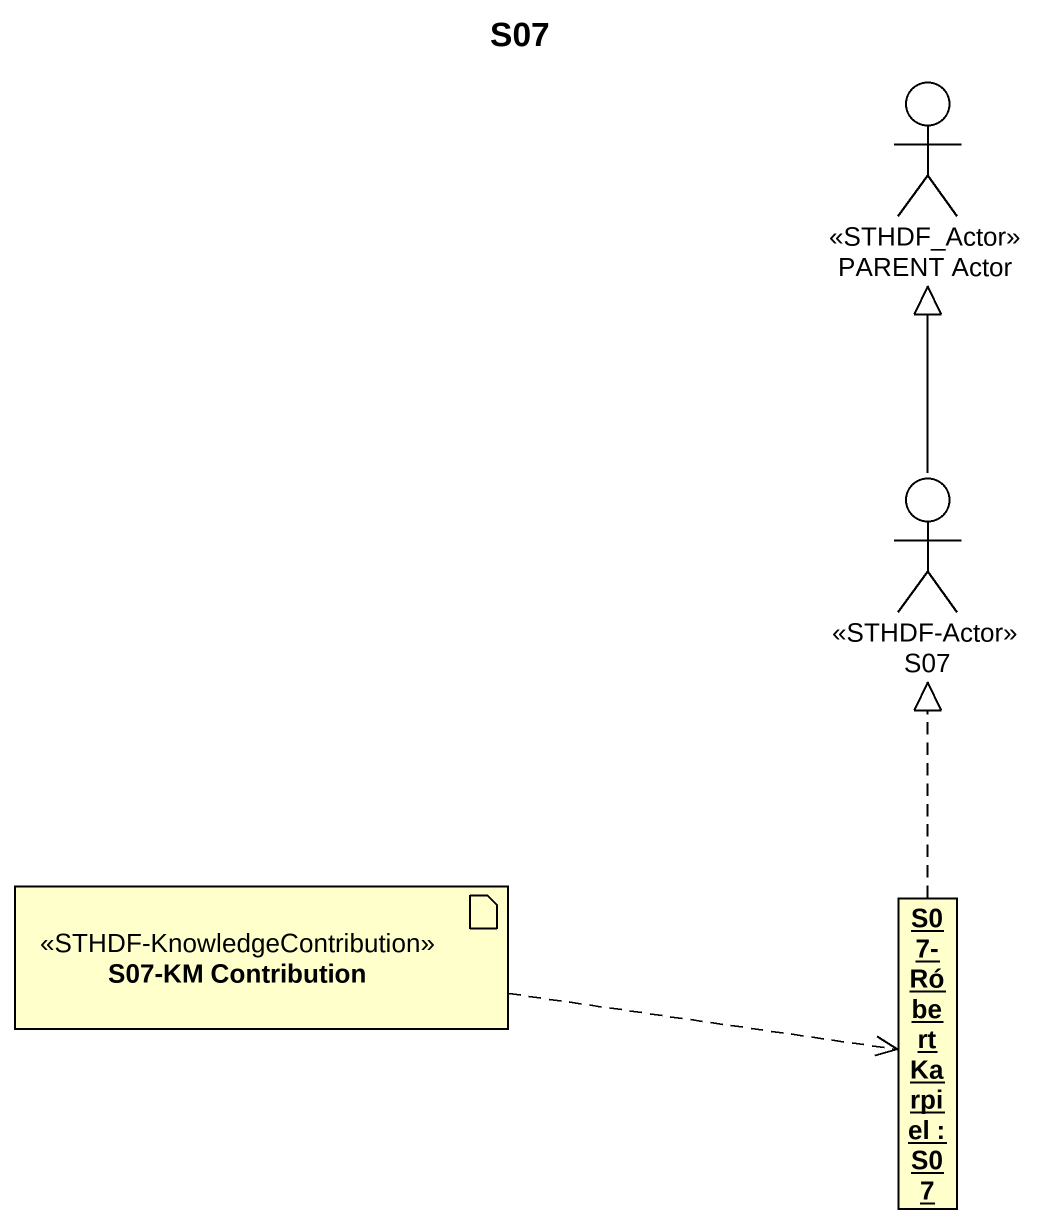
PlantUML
@startuml
title S07
allowmixing
hide circle
hide empty members
actor "PARENT Actor" as PARENT_Actor <<STHDF_Actor>>
actor S07 <<STHDF-Actor>>
artifact "S07-KM Contribution" as S07_KM_Contribution <<STHDF-KnowledgeContribution>>
object "S07-Róbert Karpiel : S07" as S07_Róbert_Karpiel
S07 -up-|> PARENT_Actor
S07_KM_Contribution .right.> S07_Róbert_Karpiel
S07_Róbert_Karpiel .up.|> S07
@enduml
